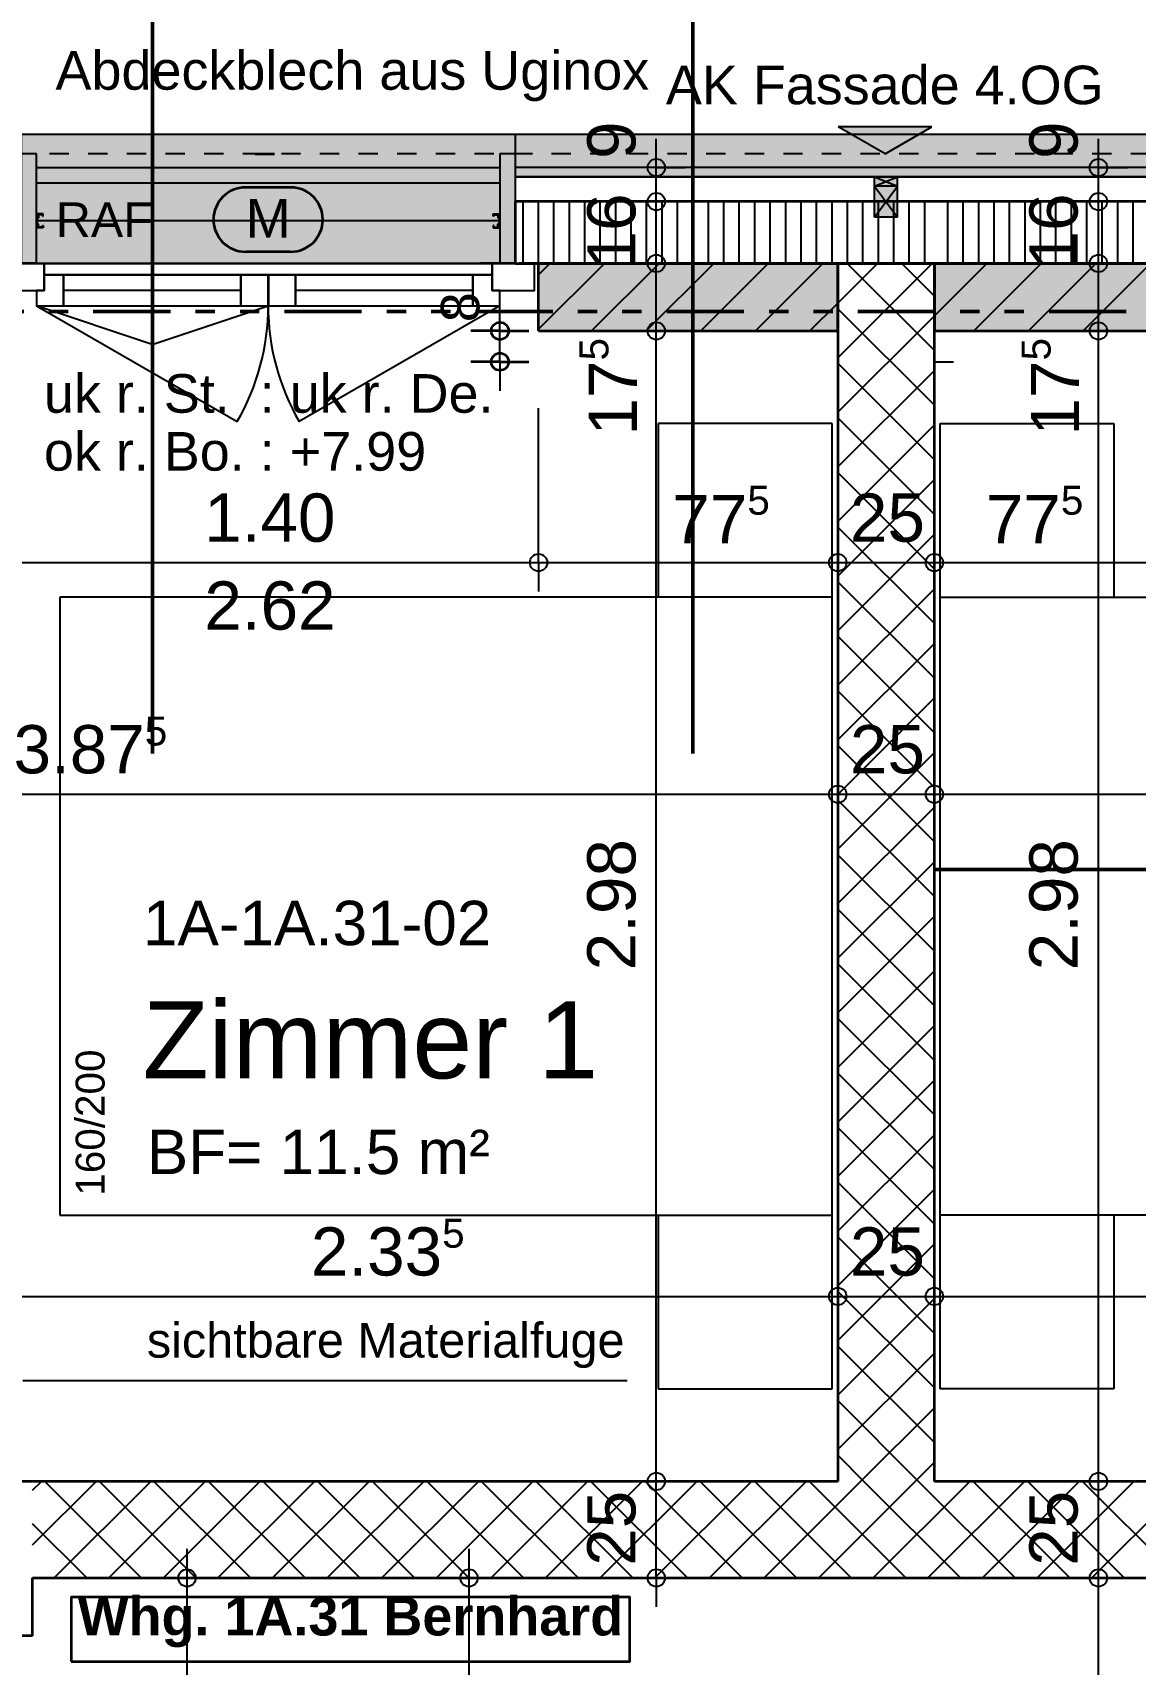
# Model space of a CAD drawing. Header units: centimetres. Extents: x 0.3 to 84.3, y 0.3 to 59.7.
# Drawn here: x 43.42 to 49.13, y 41.04 to 49.5 of the extents above; entities that cross this region are included whole.
import ezdxf

# ---------------------------------------------------------------- set-up
doc = ezdxf.new("R2010")
doc.units = ezdxf.units.CM
for name, pattern in [('AUSGEZOGEN', [0]), ('LINIE_17', [0.05, 0, -0.05]), ('LINIE_23', [0.79, 0.4, -0.13, 0, -0.13, 0, -0.13]), ('PHANTOM', [63.5, 31.75, -6.35, 6.35, -6.35, 6.35, -6.35]), ('PUNKT', [6.35, 0, -6.35]), ('RAND', [44.45, 12.7, -6.35, 12.7, -6.35, 0, -6.35]), ('STRICHPUNKT', [25.4, 12.7, -6.35, 0, -6.35]), ('VERDECKT', [9.525, 6.35, -3.175])]:
    doc.linetypes.add(name, pattern=pattern)
for name, color, linetype, lineweight in [('Allgemein', 7, 'AUSGEZOGEN', 35), ('Bauachsen grob', 7, 'RAND', 25), ('Daemmung', 7, 'AUSGEZOGEN', 35), ('Detailmasse', 7, 'AUSGEZOGEN', 25), ('Fenster', 7, 'AUSGEZOGEN', 35), ('Fuellflaeche tragende Wände MW', 7, 'AUSGEZOGEN', 25), ('Holz Fassadenverkleidung', 7, 'AUSGEZOGEN', 35), ('Holz Unterkonstruktion', 7, 'AUSGEZOGEN', 50), ('Holzgelaender', 7, 'AUSGEZOGEN', 50), ('Konstruktion oben', 7, 'VERDECKT', 25), ('Oeffnungsrichtung Fenster', 7, 'AUSGEZOGEN', 25), ('Raumbezeichnung', 7, 'AUSGEZOGEN', 35), ('Rolladen', 7, 'AUSGEZOGEN', 25), ('Schnittbegrenzung', 7, 'AUSGEZOGEN', 25), ('Spengler', 7, 'AUSGEZOGEN', 35), ('Text Koten', 7, 'AUSGEZOGEN', 50), ('Text Werkplan Ausfuehrung', 7, 'AUSGEZOGEN', 50), ('Unterkonstruktion', 7, 'AUSGEZOGEN', 35), ('Vermassung Decke', 180, 'VERDECKT', 50), ('Vorhangbrett', 7, 'AUSGEZOGEN', 25), ('Wand Beton bewehrt', 7, 'AUSGEZOGEN', 35), ('Wand Mauerwerk tragend', 7, 'AUSGEZOGEN', 35), ('Werkplan- Ausfuehrungsmasse', 7, 'AUSGEZOGEN', 25)]:
    doc.layers.add(name, color=color, linetype=linetype, lineweight=lineweight)
doc.layers.add('Elektro Text', color=7, linetype='AUSGEZOGEN', lineweight=35, true_color=0x656565)
doc.layers.add('Moebel', color=7, linetype='AUSGEZOGEN', lineweight=25, true_color=0xababab)
doc.styles.add('ARIAL', font='ARIAL.TTF')

msp = doc.modelspace()

# ---------------------------------------------------------------- hatches: boundary and pattern name
at = {"layer": 'Allgemein', "linetype": 'AUSGEZOGEN', "lineweight": 25}
for points in [[(43.356, 48.6197), (43.356, 48.2997), (43.436, 48.2997), (43.436, 48.6197), (43.436, 48.6997), (43.436, 48.7477), (43.436, 48.7957), (43.436, 48.8677), (43.356, 48.8677), (43.356, 48.7957), (43.356, 48.7477), (43.356, 48.6997)], [(45.836, 48.6197), (45.836, 48.2997), (45.916, 48.2997), (45.916, 48.6197), (45.916, 48.6997), (45.916, 48.7477), (45.916, 48.7957), (45.916, 48.8677), (45.836, 48.8677), (45.836, 48.7957), (45.836, 48.7477), (45.836, 48.6997)]]:
    msp.add_hatch(color=32, dxfattribs=at).paths.add_polyline_path(points)
h = msp.add_hatch(color=32, dxfattribs=at)
h.paths.add_polyline_path([(37.316, 48.7477), (43.356, 48.7477), (43.356, 48.7957), (37.316, 48.7957)])
h.paths.add_polyline_path([(34.756, 48.7957), (31.788, 48.7957), (31.788, 48.7477), (34.756, 48.7477)])
h.paths.add_polyline_path([(45.916, 48.7477), (48.086, 48.7477), (48.086, 48.7957), (45.916, 48.7957)])
h = msp.add_hatch(color=32, dxfattribs=at)
h.paths.add_polyline_path([(52.316, 48.7477), (58.356, 48.7477), (58.356, 48.7957), (52.316, 48.7957)])
h.paths.add_polyline_path([(48.086, 48.7477), (49.756, 48.7477), (49.756, 48.7957), (48.086, 48.7957)])
h.paths.add_polyline_path([(60.916, 48.7477), (63.932, 48.7477), (63.932, 48.7957), (60.916, 48.7957)])
at = {"layer": 'Fuellflaeche tragende Wände MW', "linetype": 'AUSGEZOGEN', "lineweight": 25}
for points in [[(46.036, 48.2997), (46.036, 47.9497), (47.586, 47.9497), (47.586, 48.2997)], [(48.086, 48.2997), (48.086, 47.9497), (49.636, 47.9497), (49.636, 48.2997)]]:
    msp.add_hatch(color=254, dxfattribs=at).paths.add_polyline_path(points)
at = {"layer": 'Holz Unterkonstruktion', "linetype": 'AUSGEZOGEN', "lineweight": 25}
for points in [[(47.776, 48.6997), (47.896, 48.6997), (47.896, 48.7477), (47.776, 48.7477)], [(47.776, 48.5397), (47.896, 48.5397), (47.896, 48.6997), (47.776, 48.6997)]]:
    msp.add_hatch(color=32, dxfattribs=at).paths.add_polyline_path(points)
at = {"layer": 'Holzgelaender', "linetype": 'AUSGEZOGEN', "lineweight": 25, "true_color": 0xf1f1f1}
msp.add_hatch(color=7, dxfattribs=at).paths.add_polyline_path([(43.436, 48.7157), (45.836, 48.7157), (45.836, 48.7957), (43.436, 48.7957)])
at = {"layer": 'Spengler', "linetype": 'AUSGEZOGEN', "lineweight": 25, "true_color": 0xfafafa}
for points in [[(43.356, 48.9677), (43.356, 48.8677), (43.436, 48.8677), (43.436, 48.2997), (45.836, 48.2997), (45.836, 48.8677), (45.916, 48.8677), (45.916, 48.9677)], [(49.756, 48.9677), (45.916, 48.9677), (45.916, 48.7957), (49.756, 48.7957)]]:
    msp.add_hatch(color=7, dxfattribs=at).paths.add_polyline_path(points)
at = {"layer": 'Text Werkplan Ausfuehrung', "linetype": 'AUSGEZOGEN', "lineweight": 25}
msp.add_hatch(color=7, dxfattribs=at).paths.add_polyline_path([(47.8305, 48.8677), (48.073, 49.0077), (47.5881, 49.0077)])

# ---------------------------------------------------------------- linework, layer by layer
at = {"layer": 'Allgemein', "color": 7, "linetype": 'AUSGEZOGEN', "lineweight": 25}
for p, q in [((43.436, 48.8677), (43.356, 48.8677)), ((43.436, 48.7957), (43.436, 48.8677)), ((45.916, 48.8677), (45.836, 48.8677)), ((45.836, 48.8677), (45.836, 48.7957)), ((45.916, 48.7957), (45.916, 48.8677)), ((43.436, 48.7477), (43.436, 48.7957)), ((45.836, 48.7957), (45.836, 48.7477)), ((48.086, 48.7957), (45.916, 48.7957)), ((49.756, 48.7957), (48.086, 48.7957)), ((43.436, 48.6997), (43.436, 48.7477)), ((43.436, 48.6197), (43.436, 48.6997)), ((45.836, 48.7477), (45.836, 48.6997)), ((45.836, 48.6997), (45.836, 48.6197)), ((45.916, 48.6997), (45.916, 48.7477)), ((45.916, 48.7477), (48.086, 48.7477)), ((45.916, 48.6197), (45.916, 48.6997)), ((48.086, 48.7477), (49.756, 48.7477)), ((43.436, 48.2997), (43.436, 48.6197)), ((45.836, 48.6197), (45.836, 48.2997)), ((45.916, 48.2997), (45.916, 48.6197)), ((43.356, 48.2997), (43.436, 48.2997)), ((45.836, 48.2997), (45.916, 48.2997))]:
    msp.add_line(p, q, dxfattribs=at)
at = {"layer": 'Bauachsen grob', "color": 32, "linetype": 'LINIE_23', "lineweight": 50, "true_color": 0xc36e14}
msp.add_line((22.94, 48.0497), (73.132, 48.0497), dxfattribs=at)
at = {"layer": 'Daemmung', "color": 7, "linetype": 'AUSGEZOGEN', "lineweight": 35}
for p, q in [((45.916, 48.2997), (45.916, 48.6197)), ((48.086, 48.6197), (45.916, 48.6197)), ((49.756, 48.6197), (48.086, 48.6197)), ((45.916, 48.2997), (46.036, 48.2997)), ((46.036, 48.2997), (47.586, 48.2997)), ((47.586, 48.2997), (48.086, 48.2997)), ((48.086, 48.2997), (49.636, 48.2997))]:
    msp.add_line(p, q, dxfattribs=at)
at = {"layer": 'Daemmung', "color": 7, "linetype": 'AUSGEZOGEN', "lineweight": 25}
for points in [[(45.956, 48.2997), (45.956, 48.6197), (45.956, 48.6197)], [(45.956, 48.2997), (45.956, 48.6197), (45.956, 48.6197)], [(46.036, 48.2997), (46.036, 48.6197), (46.036, 48.6197)], [(46.116, 48.2997), (46.116, 48.6197), (46.116, 48.6197)], [(46.196, 48.2997), (46.196, 48.6197), (46.196, 48.6197)], [(46.276, 48.2997), (46.276, 48.6197), (46.276, 48.6197)], [(46.276, 48.2997), (46.276, 48.6197), (46.276, 48.6197)], [(46.356, 48.2997), (46.356, 48.6197), (46.356, 48.6197)], [(46.436, 48.2997), (46.436, 48.6197), (46.436, 48.6197)], [(46.516, 48.2997), (46.516, 48.6197), (46.516, 48.6197)], [(46.596, 48.2997), (46.596, 48.6197), (46.596, 48.6197)], [(46.596, 48.2997), (46.596, 48.6197), (46.596, 48.6197)], [(46.676, 48.2997), (46.676, 48.6197), (46.676, 48.6197)], [(46.756, 48.2997), (46.756, 48.6197), (46.756, 48.6197)], [(46.836, 48.2997), (46.836, 48.6197), (46.836, 48.6197)], [(46.916, 48.2997), (46.916, 48.6197), (46.916, 48.6197)], [(46.916, 48.2997), (46.916, 48.6197), (46.916, 48.6197)], [(46.996, 48.2997), (46.996, 48.6197), (46.996, 48.6197)], [(47.076, 48.2997), (47.076, 48.6197), (47.076, 48.6197)], [(47.156, 48.2997), (47.156, 48.6197), (47.156, 48.6197)], [(47.236, 48.2997), (47.236, 48.6197), (47.236, 48.6197)], [(47.236, 48.2997), (47.236, 48.6197), (47.236, 48.6197)], [(47.316, 48.2997), (47.316, 48.6197), (47.316, 48.6197)], [(47.396, 48.2997), (47.396, 48.6197), (47.396, 48.6197)], [(47.476, 48.2997), (47.476, 48.6197), (47.476, 48.6197)], [(47.556, 48.2997), (47.556, 48.6197), (47.556, 48.6197)], [(47.556, 48.2997), (47.556, 48.6197), (47.556, 48.6197)], [(47.636, 48.2997), (47.636, 48.6197), (47.636, 48.6197)], [(47.716, 48.2997), (47.716, 48.6197), (47.716, 48.6197)], [(47.796, 48.2997), (47.796, 48.6197), (47.796, 48.6197)], [(47.876, 48.2997), (47.876, 48.6197), (47.876, 48.6197)], [(47.876, 48.2997), (47.876, 48.6197), (47.876, 48.6197)], [(47.956, 48.2997), (47.956, 48.6197), (47.956, 48.6197)], [(48.036, 48.2997), (48.036, 48.6197), (48.036, 48.6197)], [(48.156, 48.2997), (48.156, 48.2997), (48.156, 48.2997), (48.156, 48.2997), (48.156, 48.2997), (48.156, 48.6197), (48.156, 48.6197)], [(48.156, 48.2997), (48.156, 48.2997), (48.156, 48.2997), (48.156, 48.2997), (48.156, 48.2997), (48.156, 48.6197), (48.156, 48.6197)], [(48.236, 48.2997), (48.236, 48.2997), (48.236, 48.2997), (48.236, 48.2997), (48.236, 48.2997), (48.236, 48.6197), (48.236, 48.6197)], [(48.316, 48.2997), (48.316, 48.2997), (48.316, 48.2997), (48.316, 48.2997), (48.316, 48.2997), (48.316, 48.6197), (48.316, 48.6197)], [(48.396, 48.2997), (48.396, 48.2997), (48.396, 48.2997), (48.396, 48.2997), (48.396, 48.2997), (48.396, 48.6197), (48.396, 48.6197)], [(48.476, 48.2997), (48.476, 48.2997), (48.476, 48.2997), (48.476, 48.2997), (48.476, 48.2997), (48.476, 48.6197), (48.476, 48.6197)], [(48.476, 48.2997), (48.476, 48.2997), (48.476, 48.2997), (48.476, 48.2997), (48.476, 48.2997), (48.476, 48.6197), (48.476, 48.6197)], [(48.556, 48.2997), (48.556, 48.2997), (48.556, 48.2997), (48.556, 48.2997), (48.556, 48.2997), (48.556, 48.6197), (48.556, 48.6197)], [(48.636, 48.2997), (48.636, 48.2997), (48.636, 48.2997), (48.636, 48.2997), (48.636, 48.2997), (48.636, 48.6197), (48.636, 48.6197)], [(48.716, 48.2997), (48.716, 48.2997), (48.716, 48.2997), (48.716, 48.2997), (48.716, 48.2997), (48.716, 48.6197), (48.716, 48.6197)], [(48.796, 48.2997), (48.796, 48.2997), (48.796, 48.2997), (48.796, 48.2997), (48.796, 48.2997), (48.796, 48.6197), (48.796, 48.6197)], [(48.796, 48.2997), (48.796, 48.2997), (48.796, 48.2997), (48.796, 48.2997), (48.796, 48.2997), (48.796, 48.6197), (48.796, 48.6197)], [(48.876, 48.2997), (48.876, 48.2997), (48.876, 48.2997), (48.876, 48.2997), (48.876, 48.2997), (48.876, 48.6197), (48.876, 48.6197)], [(48.956, 48.2997), (48.956, 48.2997), (48.956, 48.2997), (48.956, 48.2997), (48.956, 48.2997), (48.956, 48.6197), (48.956, 48.6197)], [(49.036, 48.2997), (49.036, 48.2997), (49.036, 48.2997), (49.036, 48.2997), (49.036, 48.2997), (49.036, 48.6197), (49.036, 48.6197)], [(49.116, 48.2997), (49.116, 48.2997), (49.116, 48.2997), (49.116, 48.2997), (49.116, 48.2997), (49.116, 48.6197), (49.116, 48.6197)], [(49.116, 48.2997), (49.116, 48.2997), (49.116, 48.2997), (49.116, 48.2997), (49.116, 48.2997), (49.116, 48.6197), (49.116, 48.6197)]]:
    msp.add_lwpolyline(points, dxfattribs=at)
at = {"layer": 'Detailmasse', "color": 240, "linetype": 'AUSGEZOGEN', "lineweight": 25}
for p, q in [((44.216, 41.4897), (44.216, 41.6397)), ((44.216, 41.4897), (44.066, 41.4897)), ((44.216, 41.4897), (44.366, 41.4897)), ((44.216, 39.1097), (44.216, 41.4897))]:
    msp.add_line(p, q, dxfattribs=at)
msp.add_circle((44.216, 41.4897), 0.045, dxfattribs=at)
at = {"layer": 'Elektro Text', "color": 40, "linetype": 'AUSGEZOGEN', "lineweight": 35}
for p, q in [((44.7521, 48.6931), (44.5193, 48.6931)), ((44.7521, 48.3597), (44.5193, 48.3597))]:
    msp.add_line(p, q, dxfattribs=at)
for centre, start, end in [((44.5193, 48.5264), 90, 270), ((44.7521, 48.5264), 270, 90)]:
    msp.add_arc(centre, 0.1667, start, end, dxfattribs=at)
at = {"layer": 'Fenster', "color": 7, "linetype": 'AUSGEZOGEN', "lineweight": 25}
for p, q in [((44.495, 48.1597), (43.576, 48.1597)), ((45.696, 48.1597), (44.777, 48.1597))]:
    msp.add_line(p, q, dxfattribs=at)
for points in [[(45.916, 48.2997), (45.916, 48.9677), (43.356, 48.9677), (43.356, 48.2997), (45.916, 48.2997)], [(43.476, 48.2997), (43.256, 48.2997), (43.256, 48.1597), (43.476, 48.1597), (43.476, 48.2997)], [(43.476, 48.2397), (44.635, 48.2397), (44.635, 48.1597), (44.637, 48.1597), (44.637, 48.2397), (45.796, 48.2397), (45.796, 48.2997), (43.476, 48.2997), (43.476, 48.2397)], [(46.016, 48.2997), (45.796, 48.2997), (45.796, 48.1597), (46.016, 48.1597), (46.016, 48.2997)], [(43.576, 48.2397), (43.476, 48.2397), (43.476, 48.1597), (43.436, 48.1597), (43.436, 48.0797), (43.576, 48.0797), (43.576, 48.2397)], [(44.495, 48.2397), (43.576, 48.2397), (43.576, 48.0797), (44.495, 48.0797), (44.495, 48.2397)], [(44.635, 48.1597), (44.635, 48.2397), (44.495, 48.2397), (44.495, 48.0797), (44.635, 48.0797), (44.635, 48.1597)], [(44.777, 48.2397), (44.637, 48.2397), (44.637, 48.1597), (44.637, 48.0797), (44.777, 48.0797), (44.777, 48.2397)], [(45.696, 48.2397), (44.777, 48.2397), (44.777, 48.0797), (45.696, 48.0797), (45.696, 48.2397)], [(45.836, 48.1597), (45.796, 48.1597), (45.796, 48.2397), (45.696, 48.2397), (45.696, 48.0797), (45.836, 48.0797), (45.836, 48.1597)]]:
    msp.add_lwpolyline(points, dxfattribs=at)
at = {"layer": 'Holz Fassadenverkleidung', "color": 7, "linetype": 'LINIE_17', "lineweight": 25}
msp.add_line((64.004, 48.8677), (31.668, 48.8677), dxfattribs=at)
at = {"layer": 'Holz Unterkonstruktion', "color": 7, "linetype": 'AUSGEZOGEN', "lineweight": 25}
for p, q in [((47.896, 48.7477), (47.776, 48.7477)), ((47.776, 48.6997), (47.776, 48.7477)), ((47.776, 48.7477), (47.896, 48.6997)), ((47.776, 48.6997), (47.896, 48.7477)), ((47.896, 48.6997), (47.776, 48.6997)), ((47.776, 48.5397), (47.776, 48.6997)), ((47.776, 48.6997), (47.896, 48.5397)), ((47.776, 48.5397), (47.896, 48.6997)), ((47.896, 48.6997), (47.776, 48.6997)), ((47.896, 48.6997), (47.896, 48.7477)), ((47.896, 48.5397), (47.896, 48.6997)), ((47.896, 48.5397), (47.776, 48.5397))]:
    msp.add_line(p, q, dxfattribs=at)
at = {"layer": 'Holzgelaender', "color": 7, "linetype": 'AUSGEZOGEN', "lineweight": 25}
for p, q in [((43.436, 48.7957), (45.836, 48.7957)), ((43.436, 48.7157), (43.436, 48.7957)), ((45.836, 48.7957), (45.836, 48.7157)), ((45.836, 48.7157), (43.436, 48.7157))]:
    msp.add_line(p, q, dxfattribs=at)
at = {"layer": 'Konstruktion oben', "color": 7, "linetype": 'PUNKT', "lineweight": 35}
msp.add_line((31.668, 48.8677), (64.004, 48.8677), dxfattribs=at)
at = {"layer": 'Moebel', "color": 253, "linetype": 'AUSGEZOGEN', "lineweight": 25, "true_color": 0xababab}
for p, q in [((47.556, 47.4697), (46.656, 47.4697)), ((46.656, 47.4697), (46.656, 46.5697)), ((47.556, 46.5697), (47.556, 47.4697)), ((48.116, 46.5697), (48.116, 47.4697)), ((48.116, 47.4697), (49.016, 47.4697)), ((49.016, 47.4697), (49.016, 46.5697)), ((47.556, 46.5697), (43.556, 46.5697)), ((43.556, 46.5697), (43.556, 43.3697)), ((47.556, 43.3697), (47.556, 46.5697)), ((48.116, 46.5697), (52.116, 46.5697)), ((48.116, 43.3697), (48.116, 46.5697)), ((43.556, 43.3697), (47.556, 43.3697)), ((46.656, 43.3697), (46.656, 42.4697)), ((47.556, 42.4697), (47.556, 43.3697)), ((48.116, 42.4697), (48.116, 43.3697)), ((52.116, 43.3697), (48.116, 43.3697)), ((49.016, 43.3697), (49.016, 42.4697)), ((46.656, 42.4697), (47.556, 42.4697)), ((49.016, 42.4697), (48.116, 42.4697))]:
    msp.add_line(p, q, dxfattribs=at)
at = {"layer": 'Oeffnungsrichtung Fenster', "color": 7, "linetype": 'AUSGEZOGEN', "lineweight": 25}
for p, q in [((43.436, 48.0797), (44.4752, 47.4797)), ((44.0355, 47.8797), (43.436, 48.0797)), ((44.0355, 47.8797), (44.635, 48.0797)), ((45.836, 48.0797), (44.7968, 47.4797))]:
    msp.add_line(p, q, dxfattribs=at)
for centre, start, end in [((43.436, 48.0797), 330, 0), ((45.836, 48.0797), 180, 210)]:
    msp.add_arc(centre, 1.2, start, end, dxfattribs=at)
at = {"layer": 'Raumbezeichnung', "color": 7, "linetype": 'AUSGEZOGEN', "lineweight": 35}
msp.add_lwpolyline([(43.616, 41.0564), (46.5082, 41.0564), (46.5082, 41.3897), (43.616, 41.3897), (43.616, 41.0564)], dxfattribs=at)
at = {"layer": 'Rolladen', "color": 7, "linetype": 'AUSGEZOGEN', "lineweight": 25}
for p, q in [((43.443, 48.5377), (43.436, 48.5307)), ((43.436, 48.5087), (43.436, 48.5307)), ((43.436, 48.5147), (43.436, 48.5247)), ((43.437, 48.5517), (43.437, 48.5557)), ((43.471, 48.5557), (43.437, 48.5557)), ((43.443, 48.5517), (43.437, 48.5517)), ((43.447, 48.5361), (43.44, 48.5291)), ((43.44, 48.5291), (43.44, 48.5104)), ((43.443, 48.5517), (43.443, 48.5377)), ((43.447, 48.5517), (43.447, 48.5361)), ((43.467, 48.5517), (43.447, 48.5517)), ((43.467, 48.5517), (43.467, 48.5437)), ((43.467, 48.5437), (43.471, 48.5437)), ((43.471, 48.5437), (43.471, 48.5557)), ((45.801, 48.5437), (45.801, 48.5557)), ((45.801, 48.5557), (45.835, 48.5557)), ((45.805, 48.5437), (45.801, 48.5437)), ((45.805, 48.5517), (45.825, 48.5517)), ((45.805, 48.5517), (45.805, 48.5437)), ((45.825, 48.5517), (45.825, 48.5361)), ((45.825, 48.5361), (45.832, 48.5291)), ((45.829, 48.5517), (45.835, 48.5517)), ((45.829, 48.5517), (45.829, 48.5377)), ((45.829, 48.5377), (45.836, 48.5307)), ((45.832, 48.5291), (45.832, 48.5104)), ((45.835, 48.5517), (45.835, 48.5557)), ((45.836, 48.5087), (45.836, 48.5307)), ((45.836, 48.5147), (45.836, 48.5247)), ((43.436, 48.5137), (43.436, 48.5147)), ((43.443, 48.5017), (43.436, 48.5087)), ((43.443, 48.4877), (43.437, 48.4877)), ((43.437, 48.4837), (43.437, 48.4877)), ((43.471, 48.4837), (43.437, 48.4837)), ((43.447, 48.5034), (43.44, 48.5104)), ((43.443, 48.4877), (43.443, 48.5017)), ((43.447, 48.4877), (43.447, 48.5034)), ((43.467, 48.4877), (43.447, 48.4877)), ((43.467, 48.4957), (43.471, 48.4957)), ((43.467, 48.4877), (43.467, 48.4957)), ((43.471, 48.4957), (43.471, 48.4837)), ((45.801, 48.4957), (45.801, 48.4837)), ((45.805, 48.4957), (45.801, 48.4957)), ((45.801, 48.4837), (45.835, 48.4837)), ((45.805, 48.4877), (45.805, 48.4957)), ((45.805, 48.4877), (45.825, 48.4877)), ((45.825, 48.5034), (45.832, 48.5104)), ((45.825, 48.4877), (45.825, 48.5034)), ((45.829, 48.5017), (45.836, 48.5087)), ((45.829, 48.4877), (45.829, 48.5017)), ((45.829, 48.4877), (45.835, 48.4877)), ((45.835, 48.4837), (45.835, 48.4877)), ((45.836, 48.5137), (45.836, 48.5147))]:
    msp.add_line(p, q, dxfattribs=at)
at = {"layer": 'Rolladen', "color": 7, "linetype": 'PHANTOM', "lineweight": 25}
msp.add_line((45.836, 48.5197), (43.436, 48.5197), dxfattribs=at)
at = {"layer": 'Schnittbegrenzung', "color": 27, "linetype": 'STRICHPUNKT', "lineweight": 50, "true_color": 0x825028}
msp.add_line((44.036, 58.46), (44.036, 45.3497), dxfattribs=at)
at = {"layer": 'Schnittbegrenzung', "color": 14, "linetype": 'STRICHPUNKT', "lineweight": 50, "true_color": 0xb20000}
for p, q in [((46.836, 58.46), (46.836, 25.6097)), ((22.58, 45.1597), (73.436, 45.1597))]:
    msp.add_line(p, q, dxfattribs=at)
at = {"layer": 'Spengler', "color": 7, "linetype": 'AUSGEZOGEN', "lineweight": 25}
msp.add_line((49.756, 48.9677), (45.916, 48.9677), dxfattribs=at)
at = {"layer": 'Text Werkplan Ausfuehrung', "color": 7, "linetype": 'AUSGEZOGEN', "lineweight": 25}
for p, q in [((47.8305, 48.8677), (47.5881, 49.0077)), ((48.073, 49.0077), (47.5881, 49.0077)), ((47.8305, 48.8677), (48.073, 49.0077)), ((46.4945, 42.5105), (43.366, 42.5105))]:
    msp.add_line(p, q, dxfattribs=at)
at = {"layer": 'Unterkonstruktion', "color": 7, "linetype": 'AUSGEZOGEN', "lineweight": 25}
for p, q in [((45.916, 48.6997), (45.916, 48.7477)), ((48.086, 48.7477), (45.916, 48.7477)), ((45.916, 48.6197), (45.916, 48.6997)), ((49.756, 48.7477), (48.086, 48.7477)), ((45.916, 48.6197), (48.086, 48.6197)), ((48.086, 48.6197), (49.756, 48.6197))]:
    msp.add_line(p, q, dxfattribs=at)
at = {"layer": 'Vermassung Decke', "color": 92, "linetype": 'AUSGEZOGEN', "lineweight": 25, "true_color": 0x00c600}
for p, q in [((45.676, 41.4897), (45.676, 41.6397)), ((45.676, 41.4897), (45.526, 41.4897)), ((45.676, 41.4897), (45.826, 41.4897)), ((45.676, 41.4897), (45.676, 41.4897)), ((45.676, 39.1097), (45.676, 41.4897))]:
    msp.add_line(p, q, dxfattribs=at)
msp.add_circle((45.676, 41.4897), 0.045, dxfattribs=at)
at = {"layer": 'Vorhangbrett', "color": 191, "linetype": 'AUSGEZOGEN', "lineweight": 25, "true_color": 0xbe96ea}
for p, q in [((45.836, 47.9497), (45.836, 48.0997)), ((45.836, 47.7897), (45.836, 47.9497)), ((45.836, 47.7897), (45.836, 47.6397))]:
    msp.add_line(p, q, dxfattribs=at)
at = {"layer": 'Vorhangbrett', "color": 191, "linetype": 'AUSGEZOGEN', "lineweight": 35, "true_color": 0xbe96ea}
for p, q in [((45.836, 47.9497), (45.686, 47.9497)), ((45.836, 47.9497), (45.986, 47.9497)), ((45.836, 47.7897), (45.686, 47.7897)), ((45.836, 47.7897), (45.986, 47.7897))]:
    msp.add_line(p, q, dxfattribs=at)
at = {"layer": 'Vorhangbrett', "color": 191, "linetype": 'PUNKT', "lineweight": 25, "true_color": 0xbe96ea}
for p, q in [((42.636, 47.7897), (47.586, 47.7897)), ((48.086, 47.7897), (53.036, 47.7897))]:
    msp.add_line(p, q, dxfattribs=at)
at = {"layer": 'Vorhangbrett', "color": 191, "linetype": 'AUSGEZOGEN', "lineweight": 35, "true_color": 0xbe96ea}
for centre in [(45.836, 47.9497), (45.836, 47.7897)]:
    msp.add_circle(centre, 0.045, dxfattribs=at)
at = {"layer": 'Wand Beton bewehrt', "color": 7, "linetype": 'AUSGEZOGEN', "lineweight": 35}
for p, q in [((47.586, 48.2997), (47.586, 47.9497)), ((48.086, 48.2997), (47.586, 48.2997)), ((48.086, 47.9497), (48.086, 48.2997)), ((47.586, 47.9497), (47.586, 41.9897)), ((48.086, 41.9897), (48.086, 47.9497)), ((43.416, 41.9897), (42.916, 41.9897)), ((47.586, 41.9897), (43.416, 41.9897)), ((52.256, 41.9897), (48.086, 41.9897)), ((43.416, 41.4897), (52.256, 41.4897)), ((43.416, 41.1897), (43.416, 41.4897)), ((43.416, 41.1897), (42.916, 41.1897))]:
    msp.add_line(p, q, dxfattribs=at)
at = {"layer": 'Wand Beton bewehrt', "color": 7, "linetype": 'AUSGEZOGEN', "lineweight": 25}
for p, q in [((47.586, 47.8111), (48.0746, 48.2997)), ((47.586, 48.094), (47.7918, 48.2997)), ((47.634, 48.2997), (48.086, 47.8477)), ((47.9168, 48.2997), (48.086, 48.1305)), ((47.586, 48.0649), (48.086, 47.5649)), ((47.586, 47.5283), (48.086, 48.0283)), ((47.586, 47.782), (48.086, 47.282)), ((47.586, 47.2454), (48.086, 47.7454)), ((47.586, 47.4992), (48.086, 46.9992)), ((47.586, 46.9626), (48.086, 47.4626)), ((47.586, 47.2163), (48.086, 46.7163)), ((47.586, 46.6798), (48.086, 47.1798)), ((47.586, 46.9335), (48.086, 46.4335)), ((47.586, 46.3969), (48.086, 46.8969)), ((47.586, 46.6506), (48.086, 46.1506)), ((47.586, 46.1141), (48.086, 46.6141)), ((47.586, 46.3678), (48.086, 45.8678)), ((47.586, 45.8312), (48.086, 46.3312)), ((47.586, 46.085), (48.086, 45.585)), ((47.586, 45.5484), (48.086, 46.0484)), ((47.586, 45.8021), (48.086, 45.3021)), ((47.586, 45.2655), (48.086, 45.7655)), ((47.586, 45.5193), (48.086, 45.0193)), ((47.586, 44.9827), (48.086, 45.4827)), ((47.586, 45.2364), (48.086, 44.7364)), ((47.586, 44.6999), (48.086, 45.1999)), ((47.586, 44.9536), (48.086, 44.4536)), ((47.586, 44.417), (48.086, 44.917)), ((47.586, 44.6707), (48.086, 44.1707)), ((47.586, 44.1342), (48.086, 44.6342)), ((47.586, 44.3879), (48.086, 43.8879)), ((47.586, 43.8513), (48.086, 44.3513)), ((47.586, 44.1051), (48.086, 43.6051)), ((47.586, 43.5685), (48.086, 44.0685)), ((47.586, 43.8222), (48.086, 43.3222)), ((47.586, 43.2856), (48.086, 43.7856)), ((47.586, 43.5394), (48.086, 43.0394)), ((47.586, 43.0028), (48.086, 43.5028)), ((47.586, 43.2565), (48.086, 42.7565)), ((47.586, 42.72), (48.086, 43.22)), ((47.586, 42.9737), (48.086, 42.4737)), ((47.586, 42.4371), (48.086, 42.9371)), ((47.586, 42.6908), (48.086, 42.1908)), ((47.586, 42.1543), (48.086, 42.6543)), ((47.586, 42.408), (48.0043, 41.9897)), ((47.7043, 41.9897), (48.086, 42.3714)), ((47.586, 42.1252), (47.7214, 41.9897)), ((47.9871, 41.9897), (48.086, 42.0886)), ((43.416, 41.9441), (43.4617, 41.9897)), ((43.416, 41.6612), (43.7445, 41.9897)), ((43.9788, 41.4897), (43.4788, 41.9897)), ((43.5273, 41.4897), (44.0273, 41.9897)), ((44.2616, 41.4897), (43.7616, 41.9897)), ((43.8102, 41.4897), (44.3102, 41.9897)), ((44.5445, 41.4897), (44.0445, 41.9897)), ((44.093, 41.4897), (44.593, 41.9897)), ((44.8273, 41.4897), (44.3273, 41.9897)), ((44.3759, 41.4897), (44.8759, 41.9897)), ((45.1102, 41.4897), (44.6102, 41.9897)), ((44.6587, 41.4897), (45.1587, 41.9897)), ((45.393, 41.4897), (44.893, 41.9897)), ((44.9416, 41.4897), (45.4416, 41.9897)), ((45.6758, 41.4897), (45.1758, 41.9897)), ((45.2244, 41.4897), (45.7244, 41.9897)), ((45.9587, 41.4897), (45.4587, 41.9897)), ((45.5072, 41.4897), (46.0072, 41.9897)), ((46.2415, 41.4897), (45.7415, 41.9897)), ((45.7901, 41.4897), (46.2901, 41.9897)), ((46.5244, 41.4897), (46.0244, 41.9897)), ((46.0729, 41.4897), (46.5729, 41.9897)), ((46.8072, 41.4897), (46.3072, 41.9897)), ((46.3558, 41.4897), (46.8558, 41.9897)), ((47.0901, 41.4897), (46.5901, 41.9897)), ((46.6386, 41.4897), (47.1386, 41.9897)), ((47.3729, 41.4897), (46.8729, 41.9897)), ((46.9215, 41.4897), (47.4215, 41.9897)), ((47.6557, 41.4897), (47.1557, 41.9897)), ((47.2043, 41.4897), (47.7043, 41.9897)), ((47.9386, 41.4897), (47.4386, 41.9897)), ((47.4871, 41.4897), (47.9871, 41.9897)), ((48.2214, 41.4897), (47.7214, 41.9897)), ((47.77, 41.4897), (48.27, 41.9897)), ((48.5043, 41.4897), (48.0043, 41.9897)), ((48.0528, 41.4897), (48.5528, 41.9897)), ((48.7871, 41.4897), (48.2871, 41.9897)), ((48.3357, 41.4897), (48.8357, 41.9897)), ((49.0699, 41.4897), (48.5699, 41.9897)), ((48.6185, 41.4897), (49.1185, 41.9897)), ((49.3528, 41.4897), (48.8528, 41.9897)), ((48.9014, 41.4897), (49.4014, 41.9897)), ((43.6959, 41.4897), (43.416, 41.7697))]:
    msp.add_line(p, q, dxfattribs=at)
at = {"layer": 'Wand Mauerwerk tragend', "color": 180, "linetype": 'PUNKT', "lineweight": 35}
for p, q in [((43.436, 48.2997), (43.356, 48.2997)), ((45.836, 48.2997), (43.436, 48.2997)), ((45.916, 48.2997), (45.836, 48.2997)), ((46.036, 48.2997), (45.916, 48.2997)), ((46.036, 48.1597), (46.036, 48.2997)), ((43.236, 48.1597), (46.036, 48.1597))]:
    msp.add_line(p, q, dxfattribs=at)
at = {"layer": 'Wand Mauerwerk tragend', "color": 7, "linetype": 'AUSGEZOGEN', "lineweight": 35}
for p, q in [((46.036, 48.1597), (46.036, 48.2997)), ((47.586, 48.2997), (46.036, 48.2997)), ((47.586, 47.9497), (47.586, 48.2997)), ((49.636, 48.2997), (48.086, 48.2997)), ((48.086, 48.2997), (48.086, 47.9497)), ((46.036, 47.9497), (46.036, 48.1597)), ((46.036, 47.9497), (47.586, 47.9497)), ((48.086, 47.9497), (49.636, 47.9497))]:
    msp.add_line(p, q, dxfattribs=at)
at = {"layer": 'Wand Mauerwerk tragend', "color": 7, "linetype": 'AUSGEZOGEN', "lineweight": 25}
for p, q in [((46.036, 47.9582), (46.3775, 48.2997)), ((46.036, 48.241), (46.0947, 48.2997)), ((46.3104, 47.9497), (46.6604, 48.2997)), ((46.5932, 47.9497), (46.9432, 48.2997)), ((46.8761, 47.9497), (47.2261, 48.2997)), ((47.1589, 47.9497), (47.5089, 48.2997)), ((47.4418, 47.9497), (47.586, 48.094))]:
    msp.add_line(p, q, dxfattribs=at)
for points in [[(48.086, 48.0283), (48.3503, 48.2926), (48.3503, 48.2926), (48.3574, 48.2997)], [(48.2903, 47.9497), (48.6257, 48.2851), (48.6257, 48.2851), (48.6403, 48.2997)], [(48.5731, 47.9497), (48.9011, 48.2777), (48.9011, 48.2777), (48.9231, 48.2997)], [(48.856, 47.9497), (49.1765, 48.2703), (49.1765, 48.2703), (49.206, 48.2997)]]:
    msp.add_lwpolyline(points, dxfattribs=at)
at = {"layer": 'Werkplan- Ausfuehrungsmasse', "color": 7, "linetype": 'AUSGEZOGEN', "lineweight": 25}
for p, q in [((46.646, 48.7957), (46.646, 48.9457)), ((48.936, 48.7957), (48.936, 48.9457)), ((46.646, 48.7957), (46.496, 48.7957)), ((46.646, 48.7957), (46.796, 48.7957)), ((46.646, 48.6197), (46.646, 48.7957)), ((48.936, 48.7957), (48.786, 48.7957)), ((48.936, 48.7957), (49.086, 48.7957)), ((48.936, 48.7957), (48.936, 48.7957)), ((48.936, 48.6197), (48.936, 48.7957)), ((46.646, 48.6197), (46.496, 48.6197)), ((46.646, 48.6197), (46.796, 48.6197)), ((46.646, 48.2997), (46.646, 48.6197)), ((48.936, 48.6197), (48.786, 48.6197)), ((48.936, 48.6197), (49.086, 48.6197)), ((48.936, 48.6197), (48.936, 48.6197)), ((48.936, 48.2997), (48.936, 48.6197)), ((46.646, 48.2997), (46.496, 48.2997)), ((46.646, 48.2997), (46.796, 48.2997)), ((46.646, 47.9497), (46.646, 48.2997)), ((48.936, 48.2997), (48.786, 48.2997)), ((48.936, 48.2997), (49.086, 48.2997)), ((48.936, 48.2997), (48.936, 48.2997)), ((48.936, 47.9497), (48.936, 48.2997)), ((46.646, 47.9497), (46.496, 47.9497)), ((46.646, 47.9497), (46.796, 47.9497)), ((46.646, 41.9897), (46.646, 47.9497)), ((48.936, 47.9497), (48.786, 47.9497)), ((48.936, 47.9497), (49.086, 47.9497)), ((48.936, 47.9497), (48.936, 47.9497)), ((48.936, 41.9897), (48.936, 47.9497)), ((46.036, 46.7497), (46.036, 46.8997)), ((47.586, 46.7497), (47.586, 46.8997)), ((48.086, 46.7497), (48.086, 46.8997)), ((43.236, 46.7497), (46.036, 46.7497)), ((46.036, 46.7497), (46.036, 46.5997)), ((46.036, 46.7497), (47.586, 46.7497)), ((47.586, 46.7497), (47.586, 46.5997)), ((47.586, 46.7497), (47.586, 46.7497)), ((47.586, 46.7497), (48.086, 46.7497)), ((48.086, 46.7497), (48.086, 46.5997)), ((48.086, 46.7497), (48.086, 46.7497)), ((48.086, 46.7497), (49.636, 46.7497)), ((47.586, 45.5497), (47.586, 45.6997)), ((48.086, 45.5497), (48.086, 45.6997)), ((39.836, 45.5497), (47.586, 45.5497)), ((47.586, 45.5497), (47.586, 45.3997)), ((47.586, 45.5497), (47.586, 45.5497)), ((47.586, 45.5497), (48.086, 45.5497)), ((48.086, 45.5497), (48.086, 45.3997)), ((48.086, 45.5497), (48.086, 45.5497)), ((48.086, 45.5497), (55.836, 45.5497)), ((47.586, 42.9479), (47.586, 43.0979)), ((48.086, 42.9479), (48.086, 43.0979)), ((42.916, 42.9479), (47.586, 42.9479)), ((47.586, 42.9479), (47.586, 42.7979)), ((47.586, 42.9479), (47.586, 42.9479)), ((47.586, 42.9479), (48.086, 42.9479)), ((48.086, 42.9479), (48.086, 42.7979)), ((48.086, 42.9479), (48.086, 42.9479)), ((48.086, 42.9479), (52.756, 42.9479)), ((46.646, 41.9897), (46.496, 41.9897)), ((46.646, 41.9897), (46.796, 41.9897)), ((46.646, 41.9897), (47.186, 41.9897)), ((46.646, 41.4897), (46.646, 41.9897)), ((48.936, 41.9897), (48.786, 41.9897)), ((48.936, 41.9897), (49.086, 41.9897)), ((48.936, 41.9897), (48.936, 41.9897)), ((48.936, 41.4897), (48.936, 41.9897)), ((46.646, 41.4897), (46.496, 41.4897)), ((46.646, 41.4897), (46.796, 41.4897)), ((46.646, 41.4897), (46.646, 41.3397)), ((48.936, 41.4897), (48.786, 41.4897)), ((48.936, 41.4897), (49.086, 41.4897)), ((48.936, 41.4897), (48.936, 41.4897)), ((48.936, 38.6297), (48.936, 41.4897))]:
    msp.add_line(p, q, dxfattribs=at)
for points in [[(46.646, 48.7957), (46.5835, 48.7957), (46.5835, 48.7957), (46.316, 48.7957)], [(46.646, 48.6197), (46.5835, 48.6197), (46.5835, 48.6197)], [(46.646, 48.2997), (46.5835, 48.2997), (46.5835, 48.2997)], [(46.646, 47.9497), (46.5835, 47.9497), (46.5835, 47.9497), (46.5835, 47.9497), (46.5835, 47.9497), (46.436, 47.9497)], [(46.036, 46.7497), (46.036, 46.8122), (46.036, 46.8122), (46.036, 46.8122), (46.036, 46.8122), (46.036, 46.8122), (46.036, 46.8122), (46.036, 46.8122), (46.036, 46.8122), (46.036, 46.8122), (46.036, 46.8122), (46.036, 46.8122), (46.036, 46.8122), (46.036, 46.8122), (46.036, 46.8122), (46.036, 46.8122), (46.036, 46.8122), (46.036, 46.8193), (46.036, 46.8193), (46.036, 46.8195), (46.036, 46.8195), (46.036, 46.8252), (46.036, 46.8252), (46.036, 46.8266), (46.036, 46.8266), (46.036, 47.5497)], [(46.646, 41.4897), (46.5552, 41.4897), (46.5552, 41.4897), (43.816, 41.4897)]]:
    msp.add_lwpolyline(points, dxfattribs=at)
for centre in [(46.646, 48.7957), (48.936, 48.7957), (46.646, 48.6197), (48.936, 48.6197), (46.646, 48.2997), (48.936, 48.2997), (46.646, 47.9497), (48.936, 47.9497), (46.036, 46.7497), (47.586, 46.7497), (48.086, 46.7497), (47.586, 45.5497), (48.086, 45.5497), (47.586, 42.9479), (48.086, 42.9479), (46.646, 41.9897), (48.936, 41.9897), (46.646, 41.4897), (48.936, 41.4897)]:
    msp.add_circle(centre, 0.045, dxfattribs=at)

# ---------------------------------------------------------------- texts
at = {"layer": 'Elektro Text', "color": 40, "linetype": 'AUSGEZOGEN', "lineweight": 35, "insert": (44.5193, 48.4331), "char_height": 0.2, "width": 0.1, "attachment_point": 7, "style": 'ARIAL'}
msp.add_mtext('M', dxfattribs=at)
at = {"layer": 'Moebel', "color": 253, "linetype": 'AUSGEZOGEN', "lineweight": 25, "true_color": 0xababab, "insert": (43.791, 43.4697), "char_height": 0.15, "width": 0.075, "attachment_point": 7, "rotation": 90, "style": 'ARIAL'}
msp.add_mtext('160/200', dxfattribs=at)
at = {"layer": 'Raumbezeichnung', "color": 7, "linetype": 'AUSGEZOGEN', "lineweight": 50, "char_height": 0.23, "width": 0.115, "attachment_point": 7, "style": 'ARIAL'}
for s, insert in [('1A-1A.31-02', (43.9875, 44.7643)), ('BF=\\~11.5\\~m²', (44.0075, 43.5784))]:
    msp.add_mtext(s, dxfattribs=dict(at, insert=insert))
at = {"layer": 'Raumbezeichnung', "color": 7, "linetype": 'AUSGEZOGEN', "lineweight": 35, "attachment_point": 7, "style": 'ARIAL'}
for s, insert, char_height, width in [('Zimmer\\~1', (43.986, 44.0717), 0.4, 0.2), ('\\fArial|i0|b1|c0|p0;Whg.\\~1A.31\\~Bernhard', (43.6493, 41.1297), 0.2, 0.1)]:
    msp.add_mtext(s, dxfattribs=dict(at, insert=insert, char_height=char_height, width=width))
at = {"layer": 'Text Koten', "color": 7, "linetype": 'AUSGEZOGEN', "lineweight": 35, "char_height": 0.2, "width": 0.1, "attachment_point": 7, "style": 'ARIAL'}
for s, insert in [('uk\\~r.\\~St.\\~\\~:\\~uk\\~r.\\~De.', (43.4743, 47.5231)), ('ok\\~r.\\~Bo.\\~:\\~+7.99', (43.4743, 47.2231))]:
    msp.add_mtext(s, dxfattribs=dict(at, insert=insert))
at = {"layer": 'Text Werkplan Ausfuehrung', "color": 7, "linetype": 'AUSGEZOGEN', "lineweight": 35, "attachment_point": 7, "style": 'ARIAL'}
for s, insert, char_height, width in [('Abdeckblech\\~aus\\~Uginox', (43.5343, 49.1391), 0.2, 0.1), ('AK\\~Fassade\\~4.OG', (46.6955, 49.1211), 0.2, 0.1), ('RAF', (43.536, 48.4357), 0.18, 0.09), ('sichtbare\\~Materialfuge', (44.0075, 42.5765), 0.18, 0.09)]:
    msp.add_mtext(s, dxfattribs=dict(at, insert=insert, char_height=char_height, width=width))
at = {"layer": 'Vorhangbrett', "color": 191, "linetype": 'AUSGEZOGEN', "lineweight": 35, "true_color": 0xbe96ea, "insert": (45.7326, 47.9947), "char_height": 0.2, "width": 0.1, "attachment_point": 7, "rotation": 90, "style": 'ARIAL'}
msp.add_mtext('8', dxfattribs=at)
at = {"layer": 'Werkplan- Ausfuehrungsmasse', "color": 7, "linetype": 'AUSGEZOGEN', "lineweight": 50, "attachment_point": 7, "rotation": 90, "style": 'ARIAL'}
for s, insert, char_height, width in [('9', (46.5417, 48.8407), 0.25, 0.125), ('9', (48.8317, 48.8407), 0.25, 0.125), ('16', (46.5417, 48.2735), 0.25, 0.125), ('16', (48.8317, 48.2735), 0.25, 0.125), ('5', (46.4002, 47.7966), 0.15, 0.075), ('5', (48.6902, 47.7966), 0.15, 0.075), ('17', (46.546, 47.4081), 0.25, 0.125), ('17', (48.836, 47.4081), 0.25, 0.125), ('2.98', (46.5417, 44.6375), 0.25, 0.125), ('2.98', (48.8317, 44.6375), 0.25, 0.125), ('25', (46.5417, 41.5525), 0.25, 0.125), ('25', (48.8317, 41.5525), 0.25, 0.125)]:
    msp.add_mtext(s, dxfattribs=dict(at, insert=insert, char_height=char_height, width=width))
at = {"layer": 'Werkplan- Ausfuehrungsmasse', "color": 7, "linetype": 'AUSGEZOGEN', "lineweight": 50, "attachment_point": 7, "style": 'ARIAL'}
for s, insert, char_height, width in [('1.40', (44.3045, 46.854), 0.25, 0.125), ('77', (46.7291, 46.8497), 0.25, 0.125), ('5', (47.1176, 46.9956), 0.15, 0.075), ('25', (47.6488, 46.854), 0.25, 0.125), ('77', (48.3527, 46.8497), 0.25, 0.125), ('5', (48.7412, 46.9956), 0.15, 0.075), ('2.62', (44.3053, 46.3987), 0.25, 0.125), ('3.87', (43.3171, 45.6542), 0.25, 0.125), ('5', (43.9968, 45.8), 0.15, 0.075), ('25', (47.6488, 45.654), 0.25, 0.125), ('2.33', (44.8571, 43.0524), 0.25, 0.125), ('5', (45.5368, 43.1982), 0.15, 0.075), ('25', (47.6488, 43.0522), 0.25, 0.125)]:
    msp.add_mtext(s, dxfattribs=dict(at, insert=insert, char_height=char_height, width=width))

doc.saveas('drawing.dxf')
